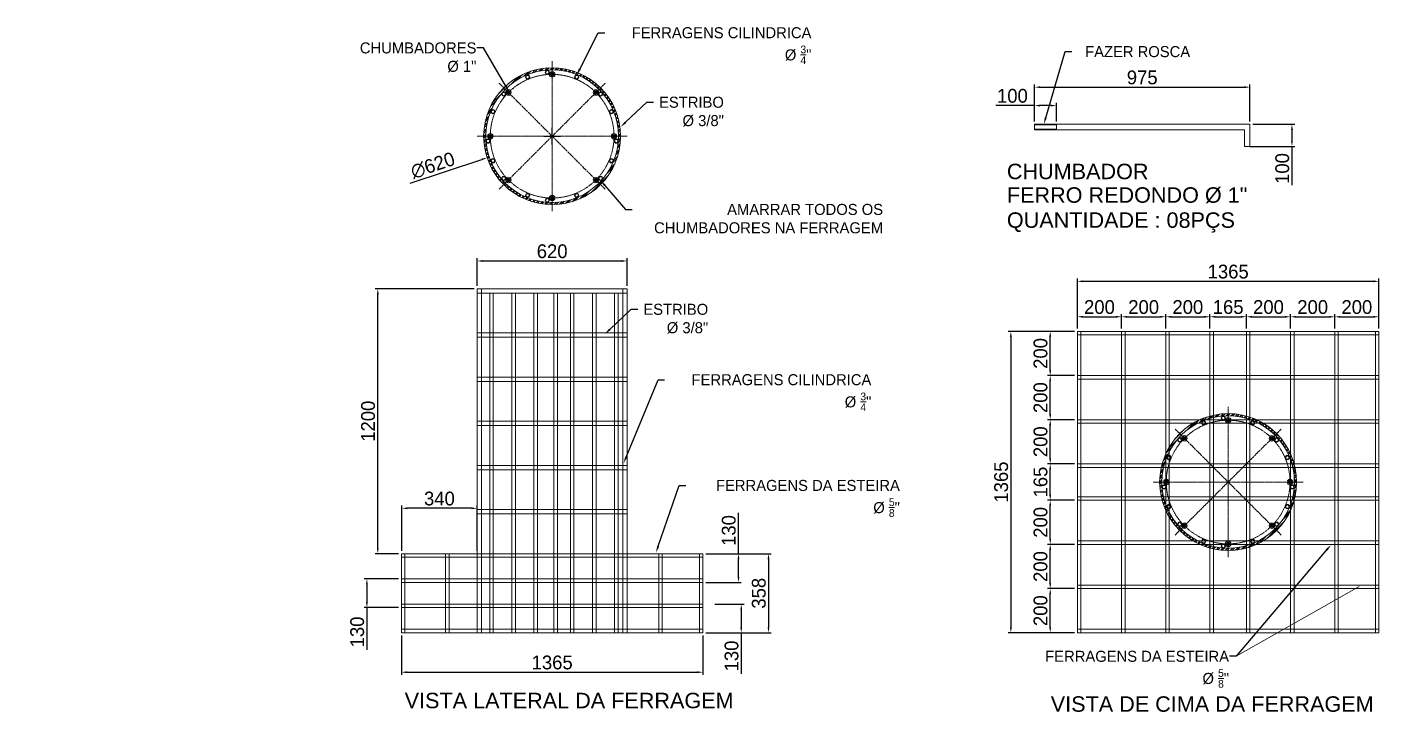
# Model space of a CAD drawing. Header units: millimetres. Extents: x 259906 to 295831, y -52980 to -28535.
# Drawn here: x 259906 to 266025, y -31637 to -28535 of the extents above; entities that cross this region are included whole.
import ezdxf
from ezdxf import colors
from ezdxf.entities.mleader import LeaderData, LeaderLine
from ezdxf.math import Vec2, Vec3

# ---------------------------------------------------------------- set-up
doc = ezdxf.new("R2010")
doc.units = ezdxf.units.MM
doc.header["$LTSCALE"] = 0.2
doc.linetypes.add('CENTER', pattern=[50.8, 31.75, -6.35, 6.35, -6.35])
for name, color, linetype, lineweight in [('03', 3, 'Continuous', 13), ('CENT 1', 1, 'CENTER', 9), ('CONT 1', 1, 'Continuous', 9), ('CONT4', 4, 'Continuous', 5), ('COTA', 1, 'Continuous', 9)]:
    doc.layers.add(name, color=color, linetype=linetype, lineweight=lineweight)
doc.styles.add('1-500', font='arial.ttf', dxfattribs={"height": 100})
doc.dimstyles.new('ESC25', dxfattribs={"dimscale": 25, "dimtxt": 2.5, "dimasz": 1, "dimexe": 0.5, "dimexo": 0.5, "dimgap": 0.5, "dimtad": 1, "dimdec": 0, "dimzin": 0, "dimdsep": 46, "dimtxsty": 'Standard', "dimcen": 1.5, "dimclrd": 1, "dimclre": 1, "dimclrt": 2, "dimadec": 0, "dimazin": 0, "dimtfac": 1, "dimtdec": 0, "dimtofl": 0, "dimtmove": 0, "dimatfit": 3, "dimfxl": 1, "dimtolj": 1, "dimtzin": 0, "dimarcsym": 0})

# ---------------------------------------------------------------- blocks, each defined once
blk = doc.blocks.new('*D96')
at = {"layer": 'COTA', "color": 1, "lineweight": -2, "transparency": 16777216}
for p, q in [((264660.1, -29901.2), (264660.1, -29674.7)), ((266025.1, -29901.2), (266025.1, -29674.7)), ((266000.1, -29687.2), (264685.1, -29687.2))]:
    blk.add_line(p, q, dxfattribs=at)
at = {"layer": 'COTA', "color": 1, "transparency": 16777216}
for points in [[(264685.1, -29683), (264685.1, -29691.3), (264660.1, -29687.2)], [(266000.1, -29683), (266000.1, -29691.3), (266025.1, -29687.2)]]:
    blk.add_solid(points, dxfattribs=at)
at = {"layer": 'COTA', "color": 2, "transparency": 16777216, "insert": (265342.6, -29643.4), "char_height": 62.5, "attachment_point": 5}
blk.add_mtext('\\A1;1365', dxfattribs=at)
blk = doc.blocks.new('*D97')
at = {"layer": 'COTA', "color": 1, "lineweight": -2, "transparency": 16777216}
for p, q in [((264660.1, -29901.2), (264660.1, -29835.2)), ((264685.1, -29847.7), (264835.1, -29847.7)), ((264860.1, -29901.2), (264860.1, -29835.2))]:
    blk.add_line(p, q, dxfattribs=at)
at = {"layer": 'COTA', "color": 1, "transparency": 16777216}
for points in [[(264685.1, -29843.6), (264685.1, -29851.9), (264660.1, -29847.7)], [(264835.1, -29843.6), (264835.1, -29851.9), (264860.1, -29847.7)]]:
    blk.add_solid(points, dxfattribs=at)
at = {"layer": 'COTA', "color": 2, "transparency": 16777216, "insert": (264760.1, -29804), "char_height": 62.5, "attachment_point": 5}
blk.add_mtext('\\A1;200', dxfattribs=at)
blk = doc.blocks.new('*D98')
at = {"layer": 'COTA', "color": 1, "lineweight": -2, "transparency": 16777216}
for p, q in [((264860.1, -29901.2), (264860.1, -29835.2)), ((264885.1, -29847.7), (265035.1, -29847.7)), ((265060.1, -29901.2), (265060.1, -29835.2))]:
    blk.add_line(p, q, dxfattribs=at)
at = {"layer": 'COTA', "color": 1, "transparency": 16777216}
for points in [[(264885.1, -29843.6), (264885.1, -29851.9), (264860.1, -29847.7)], [(265035.1, -29843.6), (265035.1, -29851.9), (265060.1, -29847.7)]]:
    blk.add_solid(points, dxfattribs=at)
at = {"layer": 'COTA', "color": 2, "transparency": 16777216, "insert": (264960.1, -29804), "char_height": 62.5, "attachment_point": 5}
blk.add_mtext('\\A1;200', dxfattribs=at)
blk = doc.blocks.new('*D99')
at = {"layer": 'COTA', "color": 1, "lineweight": -2, "transparency": 16777216}
for p, q in [((265060.1, -29901.2), (265060.1, -29835.2)), ((265085.1, -29847.7), (265235.1, -29847.7)), ((265260.1, -29901.2), (265260.1, -29835.2))]:
    blk.add_line(p, q, dxfattribs=at)
at = {"layer": 'COTA', "color": 1, "transparency": 16777216}
for points in [[(265085.1, -29843.6), (265085.1, -29851.9), (265060.1, -29847.7)], [(265235.1, -29843.6), (265235.1, -29851.9), (265260.1, -29847.7)]]:
    blk.add_solid(points, dxfattribs=at)
at = {"layer": 'COTA', "color": 2, "transparency": 16777216, "insert": (265160.1, -29804), "char_height": 62.5, "attachment_point": 5}
blk.add_mtext('\\A1;200', dxfattribs=at)
blk = doc.blocks.new('*D100')
at = {"layer": 'COTA', "color": 1, "lineweight": -2, "transparency": 16777216}
for p, q in [((265260.1, -29901.2), (265260.1, -29835.2)), ((265285.1, -29847.7), (265400.1, -29847.7)), ((265425.1, -29901.2), (265425.1, -29835.2))]:
    blk.add_line(p, q, dxfattribs=at)
at = {"layer": 'COTA', "color": 1, "transparency": 16777216}
for points in [[(265285.1, -29843.6), (265285.1, -29851.9), (265260.1, -29847.7)], [(265400.1, -29843.6), (265400.1, -29851.9), (265425.1, -29847.7)]]:
    blk.add_solid(points, dxfattribs=at)
at = {"layer": 'COTA', "color": 2, "transparency": 16777216, "insert": (265342.6, -29804), "char_height": 62.5, "attachment_point": 5}
blk.add_mtext('\\A1;165', dxfattribs=at)
blk = doc.blocks.new('*D101')
at = {"layer": 'COTA', "color": 1, "lineweight": -2, "transparency": 16777216}
for p, q in [((265425.1, -29901.2), (265425.1, -29835.2)), ((265450.1, -29847.7), (265600.1, -29847.7)), ((265625.1, -29901.2), (265625.1, -29835.2))]:
    blk.add_line(p, q, dxfattribs=at)
at = {"layer": 'COTA', "color": 1, "transparency": 16777216}
for points in [[(265450.1, -29843.6), (265450.1, -29851.9), (265425.1, -29847.7)], [(265600.1, -29843.6), (265600.1, -29851.9), (265625.1, -29847.7)]]:
    blk.add_solid(points, dxfattribs=at)
at = {"layer": 'COTA', "color": 2, "transparency": 16777216, "insert": (265525.1, -29804), "char_height": 62.5, "attachment_point": 5}
blk.add_mtext('\\A1;200', dxfattribs=at)
blk = doc.blocks.new('*D102')
at = {"layer": 'COTA', "color": 1, "lineweight": -2, "transparency": 16777216}
for p, q in [((265625.1, -29901.2), (265625.1, -29835.2)), ((265650.1, -29847.7), (265800.1, -29847.7)), ((265825.1, -29901.2), (265825.1, -29835.2))]:
    blk.add_line(p, q, dxfattribs=at)
at = {"layer": 'COTA', "color": 1, "transparency": 16777216}
for points in [[(265650.1, -29843.6), (265650.1, -29851.9), (265625.1, -29847.7)], [(265800.1, -29843.6), (265800.1, -29851.9), (265825.1, -29847.7)]]:
    blk.add_solid(points, dxfattribs=at)
at = {"layer": 'COTA', "color": 2, "transparency": 16777216, "insert": (265725.1, -29804), "char_height": 62.5, "attachment_point": 5}
blk.add_mtext('\\A1;200', dxfattribs=at)
blk = doc.blocks.new('*D103')
at = {"layer": 'COTA', "color": 1, "lineweight": -2, "transparency": 16777216}
for p, q in [((265825.1, -29901.2), (265825.1, -29835.2)), ((265850.1, -29847.7), (266000.1, -29847.7)), ((266025.1, -29901.2), (266025.1, -29835.2))]:
    blk.add_line(p, q, dxfattribs=at)
at = {"layer": 'COTA', "color": 1, "transparency": 16777216}
for points in [[(265850.1, -29843.6), (265850.1, -29851.9), (265825.1, -29847.7)], [(266000.1, -29843.6), (266000.1, -29851.9), (266025.1, -29847.7)]]:
    blk.add_solid(points, dxfattribs=at)
at = {"layer": 'COTA', "color": 2, "transparency": 16777216, "insert": (265925.1, -29804), "char_height": 62.5, "attachment_point": 5}
blk.add_mtext('\\A1;200', dxfattribs=at)
blk = doc.blocks.new('*D104')
at = {"layer": 'COTA', "color": 1, "lineweight": -2, "transparency": 16777216}
for p, q in [((264647.6, -29913.7), (264346.6, -29913.7)), ((264359.1, -29938.7), (264359.1, -31253.7)), ((264647.6, -31278.7), (264346.6, -31278.7))]:
    blk.add_line(p, q, dxfattribs=at)
at = {"layer": 'COTA', "color": 1, "transparency": 16777216}
for points in [[(264355, -29938.7), (264363.3, -29938.7), (264359.1, -29913.7)], [(264355, -31253.7), (264363.3, -31253.7), (264359.1, -31278.7)]]:
    blk.add_solid(points, dxfattribs=at)
at = {"layer": 'COTA', "color": 2, "transparency": 16777216, "insert": (264315.4, -30596.2), "char_height": 62.5, "attachment_point": 5, "rotation": 90}
blk.add_mtext('\\A1;1365', dxfattribs=at)
blk = doc.blocks.new('*D105')
at = {"layer": 'COTA', "color": 1, "lineweight": -2, "transparency": 16777216}
for p, q in [((264647.6, -31078.7), (264524.8, -31078.7)), ((264537.3, -31253.7), (264537.3, -31103.7)), ((264647.6, -31278.7), (264524.8, -31278.7))]:
    blk.add_line(p, q, dxfattribs=at)
at = {"layer": 'COTA', "color": 1, "transparency": 16777216}
for points in [[(264533.1, -31103.7), (264541.4, -31103.7), (264537.3, -31078.7)], [(264533.1, -31253.7), (264541.4, -31253.7), (264537.3, -31278.7)]]:
    blk.add_solid(points, dxfattribs=at)
at = {"layer": 'COTA', "color": 2, "transparency": 16777216, "insert": (264493.5, -31178.7), "char_height": 62.5, "attachment_point": 5, "rotation": 90}
blk.add_mtext('\\A1;200', dxfattribs=at)
blk = doc.blocks.new('*D106')
at = {"layer": 'COTA', "color": 1, "lineweight": -2, "transparency": 16777216}
for p, q in [((264647.6, -30878.7), (264524.8, -30878.7)), ((264537.3, -31053.7), (264537.3, -30903.7)), ((264647.6, -31078.7), (264524.8, -31078.7))]:
    blk.add_line(p, q, dxfattribs=at)
at = {"layer": 'COTA', "color": 1, "transparency": 16777216}
for points in [[(264533.1, -30903.7), (264541.4, -30903.7), (264537.3, -30878.7)], [(264533.1, -31053.7), (264541.4, -31053.7), (264537.3, -31078.7)]]:
    blk.add_solid(points, dxfattribs=at)
at = {"layer": 'COTA', "color": 2, "transparency": 16777216, "insert": (264493.5, -30978.7), "char_height": 62.5, "attachment_point": 5, "rotation": 90}
blk.add_mtext('\\A1;200', dxfattribs=at)
blk = doc.blocks.new('*D107')
at = {"layer": 'COTA', "color": 1, "lineweight": -2, "transparency": 16777216}
for p, q in [((264647.6, -30678.7), (264524.8, -30678.7)), ((264537.3, -30853.7), (264537.3, -30703.7)), ((264647.6, -30878.7), (264524.8, -30878.7))]:
    blk.add_line(p, q, dxfattribs=at)
at = {"layer": 'COTA', "color": 1, "transparency": 16777216}
for points in [[(264533.1, -30703.7), (264541.4, -30703.7), (264537.3, -30678.7)], [(264533.1, -30853.7), (264541.4, -30853.7), (264537.3, -30878.7)]]:
    blk.add_solid(points, dxfattribs=at)
at = {"layer": 'COTA', "color": 2, "transparency": 16777216, "insert": (264493.5, -30778.7), "char_height": 62.5, "attachment_point": 5, "rotation": 90}
blk.add_mtext('\\A1;200', dxfattribs=at)
blk = doc.blocks.new('*D108')
at = {"layer": 'COTA', "color": 1, "lineweight": -2, "transparency": 16777216}
for p, q in [((264647.6, -30513.7), (264524.8, -30513.7)), ((264537.3, -30653.7), (264537.3, -30538.7)), ((264647.6, -30678.7), (264524.8, -30678.7))]:
    blk.add_line(p, q, dxfattribs=at)
at = {"layer": 'COTA', "color": 1, "transparency": 16777216}
for points in [[(264533.1, -30538.7), (264541.4, -30538.7), (264537.3, -30513.7)], [(264533.1, -30653.7), (264541.4, -30653.7), (264537.3, -30678.7)]]:
    blk.add_solid(points, dxfattribs=at)
at = {"layer": 'COTA', "color": 2, "transparency": 16777216, "insert": (264493.5, -30596.2), "char_height": 62.5, "attachment_point": 5, "rotation": 90}
blk.add_mtext('\\A1;165', dxfattribs=at)
blk = doc.blocks.new('*D109')
at = {"layer": 'COTA', "color": 1, "lineweight": -2, "transparency": 16777216}
for p, q in [((264647.6, -30313.7), (264524.8, -30313.7)), ((264537.3, -30488.7), (264537.3, -30338.7)), ((264647.6, -30513.7), (264524.8, -30513.7))]:
    blk.add_line(p, q, dxfattribs=at)
at = {"layer": 'COTA', "color": 1, "transparency": 16777216}
for points in [[(264533.1, -30338.7), (264541.4, -30338.7), (264537.3, -30313.7)], [(264533.1, -30488.7), (264541.4, -30488.7), (264537.3, -30513.7)]]:
    blk.add_solid(points, dxfattribs=at)
at = {"layer": 'COTA', "color": 2, "transparency": 16777216, "insert": (264493.5, -30413.7), "char_height": 62.5, "attachment_point": 5, "rotation": 90}
blk.add_mtext('\\A1;200', dxfattribs=at)
blk = doc.blocks.new('*D110')
at = {"layer": 'COTA', "color": 1, "lineweight": -2, "transparency": 16777216}
for p, q in [((264647.6, -30113.7), (264524.8, -30113.7)), ((264537.3, -30288.7), (264537.3, -30138.7)), ((264647.6, -30313.7), (264524.8, -30313.7))]:
    blk.add_line(p, q, dxfattribs=at)
at = {"layer": 'COTA', "color": 1, "transparency": 16777216}
for points in [[(264533.1, -30138.7), (264541.4, -30138.7), (264537.3, -30113.7)], [(264533.1, -30288.7), (264541.4, -30288.7), (264537.3, -30313.7)]]:
    blk.add_solid(points, dxfattribs=at)
at = {"layer": 'COTA', "color": 2, "transparency": 16777216, "insert": (264493.5, -30213.7), "char_height": 62.5, "attachment_point": 5, "rotation": 90}
blk.add_mtext('\\A1;200', dxfattribs=at)
blk = doc.blocks.new('*D111')
at = {"layer": 'COTA', "color": 1, "lineweight": -2, "transparency": 16777216}
for p, q in [((264647.6, -29913.7), (264524.8, -29913.7)), ((264537.3, -30088.7), (264537.3, -29938.7)), ((264647.6, -30113.7), (264524.8, -30113.7))]:
    blk.add_line(p, q, dxfattribs=at)
at = {"layer": 'COTA', "color": 1, "transparency": 16777216}
for points in [[(264533.1, -29938.7), (264541.4, -29938.7), (264537.3, -29913.7)], [(264533.1, -30088.7), (264541.4, -30088.7), (264537.3, -30113.7)]]:
    blk.add_solid(points, dxfattribs=at)
at = {"layer": 'COTA', "color": 2, "transparency": 16777216, "insert": (264493.5, -30013.7), "char_height": 62.5, "attachment_point": 5, "rotation": 90}
blk.add_mtext('\\A1;200', dxfattribs=at)
blk = doc.blocks.new('*D112')
at = {"layer": 'COTA', "color": 1, "lineweight": -2, "transparency": 16777216}
for p, q in [((262978, -30920.7), (263274.7, -30920.7)), ((263262.2, -30945.7), (263262.2, -31253.7)), ((262978, -31278.7), (263274.7, -31278.7))]:
    blk.add_line(p, q, dxfattribs=at)
at = {"layer": 'COTA', "color": 1, "transparency": 16777216}
for points in [[(263258.1, -30945.7), (263266.4, -30945.7), (263262.2, -30920.7)], [(263258.1, -31253.7), (263266.4, -31253.7), (263262.2, -31278.7)]]:
    blk.add_solid(points, dxfattribs=at)
at = {"layer": 'COTA', "color": 2, "transparency": 16777216, "insert": (263218.5, -31099.7), "char_height": 62.5, "attachment_point": 5, "rotation": 90}
blk.add_mtext('\\A1;358', dxfattribs=at)
blk = doc.blocks.new('*D113')
at = {"layer": 'COTA', "color": 1, "lineweight": -2, "transparency": 16777216}
for p, q in [((263126.4, -30920.7), (263126.4, -30735.2)), ((262978, -30920.7), (263138.9, -30920.7)), ((263126.4, -31025.7), (263126.4, -30945.7)), ((262978, -31050.7), (263138.9, -31050.7))]:
    blk.add_line(p, q, dxfattribs=at)
at = {"layer": 'COTA', "color": 1, "transparency": 16777216}
for points in [[(263122.2, -30945.7), (263130.5, -30945.7), (263126.4, -30920.7)], [(263122.2, -31025.7), (263130.5, -31025.7), (263126.4, -31050.7)]]:
    blk.add_solid(points, dxfattribs=at)
at = {"layer": 'COTA', "color": 2, "transparency": 16777216, "insert": (263082.6, -30815.5), "char_height": 62.5, "attachment_point": 5, "rotation": 90}
blk.add_mtext('\\A1;130', dxfattribs=at)
blk = doc.blocks.new('*D114')
at = {"layer": 'COTA', "color": 1, "lineweight": -2, "transparency": 16777216}
for p, q in [((263019, -31148.7), (263151.4, -31148.7)), ((263138.9, -31173.7), (263138.9, -31253.7)), ((262978, -31278.7), (263151.4, -31278.7)), ((263138.9, -31278.7), (263138.9, -31464.1))]:
    blk.add_line(p, q, dxfattribs=at)
at = {"layer": 'COTA', "color": 1, "transparency": 16777216}
for points in [[(263134.7, -31173.7), (263143, -31173.7), (263138.9, -31148.7)], [(263134.7, -31253.7), (263143, -31253.7), (263138.9, -31278.7)]]:
    blk.add_solid(points, dxfattribs=at)
at = {"layer": 'COTA', "color": 2, "transparency": 16777216, "insert": (263095.1, -31383.9), "char_height": 62.5, "attachment_point": 5, "rotation": 90}
blk.add_mtext('\\A1;130', dxfattribs=at)
blk = doc.blocks.new('*D115')
at = {"layer": 'COTA', "color": 1, "lineweight": -2, "transparency": 16777216}
for p, q in [((261588, -31034.7), (261432, -31034.7)), ((261444.5, -31059.7), (261444.5, -31139.7)), ((261588, -31164.7), (261432, -31164.7)), ((261444.5, -31164.7), (261444.5, -31355.3))]:
    blk.add_line(p, q, dxfattribs=at)
at = {"layer": 'COTA', "color": 1, "transparency": 16777216}
for points in [[(261440.4, -31059.7), (261448.7, -31059.7), (261444.5, -31034.7)], [(261440.4, -31139.7), (261448.7, -31139.7), (261444.5, -31164.7)]]:
    blk.add_solid(points, dxfattribs=at)
at = {"layer": 'COTA', "color": 2, "transparency": 16777216, "insert": (261400.8, -31275.1), "char_height": 62.5, "attachment_point": 5, "rotation": 90}
blk.add_mtext('\\A1;130', dxfattribs=at)
blk = doc.blocks.new('*D116')
at = {"layer": 'COTA', "color": 1, "lineweight": -2, "transparency": 16777216}
for p, q in [((261930.5, -29720.7), (261481.3, -29720.7)), ((261493.8, -30895.7), (261493.8, -29745.7)), ((261588, -30920.7), (261481.3, -30920.7))]:
    blk.add_line(p, q, dxfattribs=at)
at = {"layer": 'COTA', "color": 1, "transparency": 16777216}
for points in [[(261489.7, -29745.7), (261498, -29745.7), (261493.8, -29720.7)], [(261489.7, -30895.7), (261498, -30895.7), (261493.8, -30920.7)]]:
    blk.add_solid(points, dxfattribs=at)
at = {"layer": 'COTA', "color": 2, "transparency": 16777216, "insert": (261450.1, -30320.7), "char_height": 62.5, "attachment_point": 5, "rotation": 90}
blk.add_mtext('\\A1;1200', dxfattribs=at)
blk = doc.blocks.new('*D117')
at = {"layer": 'COTA', "color": 1, "lineweight": -2, "transparency": 16777216}
for p, q in [((261600.5, -31291.2), (261600.5, -31469.9)), ((262965.5, -31291.2), (262965.5, -31469.9)), ((261625.5, -31457.4), (262940.5, -31457.4))]:
    blk.add_line(p, q, dxfattribs=at)
at = {"layer": 'COTA', "color": 1, "transparency": 16777216}
for points in [[(261625.5, -31453.2), (261625.5, -31461.6), (261600.5, -31457.4)], [(262940.5, -31453.2), (262940.5, -31461.6), (262965.5, -31457.4)]]:
    blk.add_solid(points, dxfattribs=at)
at = {"layer": 'COTA', "color": 2, "transparency": 16777216, "insert": (262283, -31413.6), "char_height": 62.5, "attachment_point": 5}
blk.add_mtext('\\A1;1365', dxfattribs=at)
blk = doc.blocks.new('*D118')
at = {"layer": 'COTA', "color": 1, "lineweight": -2, "transparency": 16777216}
for p, q in [((261602.6, -30908.2), (261602.6, -30702.6)), ((261918, -30715.1), (261627.6, -30715.1)), ((261943, -30908.2), (261943, -30702.6))]:
    blk.add_line(p, q, dxfattribs=at)
at = {"layer": 'COTA', "color": 1, "transparency": 16777216}
for points in [[(261627.6, -30710.9), (261627.6, -30719.2), (261602.6, -30715.1)], [(261918, -30710.9), (261918, -30719.2), (261943, -30715.1)]]:
    blk.add_solid(points, dxfattribs=at)
at = {"layer": 'COTA', "color": 2, "transparency": 16777216, "insert": (261772.8, -30671.3), "char_height": 62.5, "attachment_point": 5}
blk.add_mtext('\\A1;340', dxfattribs=at)
blk = doc.blocks.new('*D119')
at = {"layer": 'COTA', "color": 1, "lineweight": -2, "transparency": 16777216}
for p, q in [((261943, -29708.2), (261943, -29582.4)), ((261968, -29594.9), (262598, -29594.9)), ((262623, -29708.2), (262623, -29582.4))]:
    blk.add_line(p, q, dxfattribs=at)
at = {"layer": 'COTA', "color": 1, "transparency": 16777216}
for points in [[(261968, -29590.8), (261968, -29599.1), (261943, -29594.9)], [(262598, -29590.8), (262598, -29599.1), (262623, -29594.9)]]:
    blk.add_solid(points, dxfattribs=at)
at = {"layer": 'COTA', "color": 2, "transparency": 16777216, "insert": (262283, -29551.2), "char_height": 62.5, "attachment_point": 5}
blk.add_mtext('\\A1;620', dxfattribs=at)
blk = doc.blocks.new('*D120')
at = {"layer": 'COTA', "color": 1, "lineweight": -2, "transparency": 16777216}
for p, q in [((262283, -29067.4), (262283, -28992.4)), ((262245.5, -29029.9), (262320.5, -29029.9)), ((261640.7, -29242.1), (261964.9, -29135))]:
    blk.add_line(p, q, dxfattribs=at)
at = {"layer": 'COTA', "color": 1, "transparency": 16777216}
blk.add_solid([(261963.6, -29131), (261966.3, -29138.9), (261988.7, -29127.1)], dxfattribs=at)
at = {"layer": 'COTA', "color": 2, "transparency": 16777216, "insert": (261742.7, -29162.3), "char_height": 62.5, "attachment_point": 5, "rotation": 18.27783}
blk.add_mtext('\\A1;∅620', dxfattribs=at)
blk = doc.blocks.new('*D122')
at = {"layer": 'COTA', "color": 1, "lineweight": -2, "transparency": 16777216}
for p, q in [((264466.2, -28963.6), (264466.2, -28795.3)), ((264491.2, -28807.8), (265416.2, -28807.8)), ((265441.2, -28963.6), (265441.2, -28795.3))]:
    blk.add_line(p, q, dxfattribs=at)
at = {"layer": 'COTA', "color": 1, "transparency": 16777216}
for points in [[(264491.2, -28803.6), (264491.2, -28811.9), (264466.2, -28807.8)], [(265416.2, -28803.6), (265416.2, -28811.9), (265441.2, -28807.8)]]:
    blk.add_solid(points, dxfattribs=at)
at = {"layer": 'COTA', "color": 2, "transparency": 16777216, "insert": (264953.7, -28764), "char_height": 62.5, "attachment_point": 5}
blk.add_mtext('\\A1;975', dxfattribs=at)
blk = doc.blocks.new('*D123')
at = {"layer": 'COTA', "color": 1, "lineweight": -2, "transparency": 16777216}
for p, q in [((264466.2, -28963.6), (264466.2, -28878.7)), ((264566.2, -28963.6), (264566.2, -28878.7)), ((264466.2, -28891.2), (264291.2, -28891.2)), ((264541.2, -28891.2), (264491.2, -28891.2))]:
    blk.add_line(p, q, dxfattribs=at)
at = {"layer": 'COTA', "color": 1, "transparency": 16777216}
for points in [[(264491.2, -28887), (264491.2, -28895.4), (264466.2, -28891.2)], [(264541.2, -28887), (264541.2, -28895.4), (264566.2, -28891.2)]]:
    blk.add_solid(points, dxfattribs=at)
at = {"layer": 'COTA', "color": 2, "transparency": 16777216, "insert": (264366.2, -28847.4), "char_height": 62.5, "attachment_point": 5}
blk.add_mtext('\\A1;100', dxfattribs=at)
blk = doc.blocks.new('*D124')
at = {"layer": 'COTA', "color": 1, "lineweight": -2, "transparency": 16777216}
for p, q in [((265453.7, -28976.1), (265643.8, -28976.1)), ((265631.3, -29001.1), (265631.3, -29051.1)), ((265441.2, -29076.1), (265643.8, -29076.1)), ((265631.3, -29076.1), (265631.3, -29251.1))]:
    blk.add_line(p, q, dxfattribs=at)
at = {"layer": 'COTA', "color": 1, "transparency": 16777216}
for points in [[(265627.2, -29001.1), (265635.5, -29001.1), (265631.3, -28976.1)], [(265627.2, -29051.1), (265635.5, -29051.1), (265631.3, -29076.1)]]:
    blk.add_solid(points, dxfattribs=at)
at = {"layer": 'COTA', "color": 2, "transparency": 16777216, "insert": (265587.6, -29176.1), "char_height": 62.5, "attachment_point": 5, "rotation": 90}
blk.add_mtext('\\A1;100', dxfattribs=at)

msp = doc.modelspace()

# ---------------------------------------------------------------- hatches: boundary and pattern name
at = {"layer": 'CONT 1'}
h = msp.add_hatch(dxfattribs=at)
h.set_pattern_fill('STEEL', color=256, scale=5)
h.set_pattern_definition([(45, (-8953.782, 199.774), (-11.22532015, 11.22532015), []), (45, (-8953.782, 207.712), (-11.22532015, 11.22532015), [])])
h.paths.add_polyline_path([(261984.1, -29055.1, -0.073984), (261983.7, -29052.3, -0.035232), (261983.8, -29051, -0.017605), (261983, -29029.9), (261973, -29029.9, 0.198912), (262063.8, -29249.1), (262070.9, -29242, -0.016887), (262057.1, -29227.2, -0.015658), (262056.7, -29226.8, -0.159266)])
h.paths.add_polyline_path([(262070.9, -28817.8), (262063.8, -28810.7, 0.198912), (261973, -29029.9), (261983, -29029.9, -0.198912)])
h.paths.add_polyline_path([(262259.6, -28730.8, -0.037917), (262261, -28730.7, -0.018352), (262283, -28729.9), (262283, -28719.9, 0.198912), (262063.8, -28810.7), (262070.9, -28817.8, -0.178666)])
h.paths.add_polyline_path([(262283, -28719.9), (262283, -28729.9, -0.198912), (262495.2, -28817.8), (262502.2, -28810.7, 0.198912)])
h.paths.add_polyline_path([(262502.2, -28810.7), (262495.2, -28817.8, -0.016887), (262509, -28832.6, -0.015658), (262509.4, -28833, -0.180904), (262583, -29029.9), (262593, -29029.9, 0.198912)])
h.paths.add_polyline_path([(262593, -29029.9), (262583, -29029.9, -0.017605), (262582.3, -29051, -0.035232), (262582.4, -29052.3, -0.073984), (262582, -29055.1, -0.159266), (262509.4, -29226.8, -0.015658), (262509, -29227.2, -0.016887), (262495.2, -29242), (262502.2, -29249.1, 0.198912)])
h.paths.add_polyline_path([(262502.2, -29249.1), (262495.2, -29242, -0.198912), (262283, -29329.9), (262283, -29339.9, 0.198912)])
h.paths.add_polyline_path([(262070.9, -29242), (262063.8, -29249.1, 0.198912), (262283, -29339.9), (262283, -29329.9, -0.018352), (262261, -29329.1, -0.037917), (262259.6, -29329, -0.178666)])
h = msp.add_hatch(dxfattribs=at)
h.set_pattern_fill('STEEL', color=256, scale=5)
h.set_pattern_definition([(45, (-5894.178, -1366.486), (-11.22532015, 11.22532015), []), (45, (-5894.178, -1358.548), (-11.22532015, 11.22532015), [])])
h.paths.add_polyline_path([(265043.7, -30621.4, -0.073984), (265043.3, -30618.6, -0.035232), (265043.4, -30617.3, -0.017605), (265042.6, -30596.2), (265032.6, -30596.2, 0.198912), (265123.4, -30815.4), (265130.5, -30808.3, -0.016887), (265116.7, -30793.5, -0.015658), (265116.3, -30793, -0.159266)])
h.paths.add_polyline_path([(265130.5, -30384), (265123.4, -30377, 0.198912), (265032.6, -30596.2), (265042.6, -30596.2, -0.198912)])
h.paths.add_polyline_path([(265319.2, -30297.1, -0.037917), (265320.6, -30297, -0.018352), (265342.6, -30296.2), (265342.6, -30286.2, 0.198912), (265123.4, -30377), (265130.5, -30384, -0.178666)])
h.paths.add_polyline_path([(265342.6, -30286.2), (265342.6, -30296.2, -0.198912), (265554.8, -30384), (265561.9, -30377, 0.198912)])
h.paths.add_polyline_path([(265561.9, -30377), (265554.8, -30384, -0.016887), (265568.6, -30398.8, -0.015658), (265569, -30399.3, -0.180904), (265642.6, -30596.2), (265652.6, -30596.2, 0.198912)])
h.paths.add_polyline_path([(265652.6, -30596.2), (265642.6, -30596.2, -0.017605), (265641.9, -30617.3, -0.035232), (265642, -30618.6, -0.073984), (265641.6, -30621.4, -0.159266), (265569, -30793, -0.015658), (265568.6, -30793.5, -0.016887), (265554.8, -30808.3), (265561.9, -30815.4, 0.198912)])
h.paths.add_polyline_path([(265561.9, -30815.4), (265554.8, -30808.3, -0.198912), (265342.6, -30896.2), (265342.6, -30906.2, 0.198912)])
h.paths.add_polyline_path([(265130.5, -30808.3), (265123.4, -30815.4, 0.198912), (265342.6, -30906.2), (265342.6, -30896.2, -0.018352), (265320.6, -30895.4, -0.037917), (265319.2, -30895.2, -0.178666)])

# ---------------------------------------------------------------- linework, layer by layer
at = {"layer": '03'}
for p, q in [((264466.2, -28976.1), (265441.2, -28976.1)), ((264466.2, -29001.1), (264466.2, -28976.1)), ((264466.2, -28979.1), (264566.2, -28979.1)), ((264566.2, -28998.1), (264466.2, -28998.1)), ((265416.2, -29001.1), (264466.2, -29001.1)), ((264566.2, -29001.1), (264566.2, -28976.1)), ((265416.2, -29076.1), (265416.2, -29001.1)), ((265441.2, -28976.1), (265441.2, -29076.1)), ((265441.2, -29076.1), (265416.2, -29076.1)), ((261943, -31278.7), (261943, -29720.7)), ((262623, -29720.7), (261943, -29720.7)), ((261963, -31278.7), (261963, -29720.7)), ((262603, -31278.7), (262603, -29720.7)), ((262623, -31278.7), (262623, -29720.7)), ((262623, -29740.7), (261943, -29740.7)), ((262000.5, -29740.7), (262000.5, -31278.7)), ((262016.5, -29740.7), (262016.5, -31278.7)), ((262100.5, -29740.7), (262100.5, -31278.7)), ((262116.5, -29740.7), (262116.5, -31278.7)), ((262200.5, -29740.7), (262200.5, -31278.7)), ((262216.5, -29740.7), (262216.5, -31278.7)), ((262290.5, -29740.7), (262290.5, -31278.7)), ((262306.5, -29740.7), (262306.5, -31278.7)), ((262365.5, -29740.7), (262365.5, -31278.7)), ((262381.5, -29740.7), (262381.5, -31278.7)), ((262465.5, -29740.7), (262465.5, -31278.7)), ((262481.5, -29740.7), (262481.5, -31278.7)), ((262565.5, -29740.7), (262565.5, -31278.7)), ((262581.5, -29740.7), (262581.5, -31278.7)), ((262623, -29920.7), (261943, -29920.7)), ((266025.1, -29913.7), (264660.1, -29913.7)), ((264660.1, -29913.7), (264660.1, -31278.7)), ((264676.1, -29913.7), (264676.1, -31278.7)), ((264860.1, -29913.7), (264860.1, -31278.7)), ((264876.1, -29913.7), (264876.1, -31278.7)), ((265060.1, -29913.7), (265060.1, -31278.7)), ((265076.1, -29913.7), (265076.1, -31278.7)), ((265260.1, -29913.7), (265260.1, -31278.7)), ((265276.1, -29913.7), (265276.1, -31278.7)), ((265425.1, -29913.7), (265425.1, -31278.7)), ((265441.1, -29913.7), (265441.1, -31278.7)), ((265625.1, -29913.7), (265625.1, -31278.7)), ((265641.1, -29913.7), (265641.1, -31278.7)), ((265825.1, -29913.7), (265825.1, -31278.7)), ((265841.1, -29913.7), (265841.1, -31278.7)), ((266009.1, -31278.7), (266009.1, -29913.7)), ((266025.1, -31278.7), (266025.1, -29913.7)), ((262623, -29940.7), (261943, -29940.7)), ((266025.1, -29929.7), (264660.1, -29929.7)), ((262623, -30120.7), (261943, -30120.7)), ((262623, -30140.7), (261943, -30140.7)), ((266025.1, -30113.7), (264660.1, -30113.7)), ((266025.1, -30129.7), (264660.1, -30129.7)), ((262623, -30320.7), (261943, -30320.7)), ((262623, -30340.7), (261943, -30340.7)), ((266025.1, -30313.7), (264660.1, -30313.7)), ((266025.1, -30329.7), (264660.1, -30329.7)), ((262623, -30520.7), (261943, -30520.7)), ((266025.1, -30513.7), (264660.1, -30513.7)), ((266025.1, -30529.7), (264660.1, -30529.7)), ((262623, -30540.7), (261943, -30540.7)), ((266025.1, -30662.7), (264660.1, -30662.7)), ((266025.1, -30678.7), (264660.1, -30678.7)), ((262623, -30720.7), (261943, -30720.7)), ((262623, -30740.7), (261943, -30740.7)), ((266025.1, -30862.7), (264660.1, -30862.7)), ((266025.1, -30878.7), (264660.1, -30878.7)), ((262965.5, -30920.7), (261600.5, -30920.7)), ((261600.5, -30920.7), (261600.5, -31278.7)), ((262965.5, -30936.7), (261600.5, -30936.7)), ((261616.5, -30920.7), (261616.5, -31278.7)), ((261800.5, -30920.7), (261800.5, -31278.7)), ((261816.5, -30920.7), (261816.5, -31278.7)), ((262765.5, -30920.7), (262765.5, -31278.7)), ((262781.5, -30920.7), (262781.5, -31278.7)), ((262949.5, -31278.7), (262949.5, -30920.7)), ((262965.5, -31278.7), (262965.5, -30920.7)), ((262965.5, -31034.7), (261600.5, -31034.7)), ((262965.5, -31050.7), (261600.5, -31050.7)), ((266025.1, -31062.7), (264660.1, -31062.7)), ((266025.1, -31078.7), (264660.1, -31078.7)), ((262965.5, -31148.7), (261600.5, -31148.7)), ((262965.5, -31164.7), (261600.5, -31164.7)), ((262965.5, -31262.7), (261600.5, -31262.7)), ((264660.1, -31262.7), (266025.1, -31262.7)), ((262965.5, -31278.7), (261600.5, -31278.7)), ((264660.1, -31278.7), (266025.1, -31278.7))]:
    msp.add_line(p, q, dxfattribs=at)
at = {"layer": '03', "color": 3}
msp.add_line((265378.7, -31385.3), (265935.6, -31069.5), dxfattribs=at)
at = {"layer": '03', "const_width": 9.25}
for points in [[(262278.2, -28749.9, 1), (262287.9, -28749.9, 1)], [(262080.2, -28831.9, 1), (262089.9, -28831.9, 1)], [(262476.2, -28831.9, 1), (262485.9, -28831.9, 1)], [(261998.2, -29029.9, 1), (262007.9, -29029.9, 1)], [(262558.2, -29029.9, 1), (262567.9, -29029.9, 1)], [(262080.2, -29227.9, 1), (262089.9, -29227.9, 1)], [(262476.2, -29227.9, 1), (262485.9, -29227.9, 1)], [(262278.2, -29309.9, 1), (262287.9, -29309.9, 1)], [(265337.8, -30316.2, 1), (265347.5, -30316.2, 1)], [(265139.8, -30398.2, 1), (265149.5, -30398.2, 1)], [(265535.8, -30398.2, 1), (265545.5, -30398.2, 1)], [(265057.8, -30596.2, 1), (265067.5, -30596.2, 1)], [(265617.8, -30596.2, 1), (265627.5, -30596.2, 1)], [(265139.8, -30794.2, 1), (265149.5, -30794.2, 1)], [(265535.8, -30794.2, 1), (265545.5, -30794.2, 1)], [(265337.8, -30876.2, 1), (265347.5, -30876.2, 1)]]:
    msp.add_lwpolyline(points, format="xyb", close=True, dxfattribs=at)
at = {"layer": '03'}
for centre, radius in [((262283, -29029.9), 310), ((262283, -29029.9), 300), ((262171.9, -28762.2), 9.5), ((262171.9, -28762.2), 7.5), ((262261, -28740.2), 9.5), ((262261, -28740.2), 7.5), ((262283, -28749.9), 12.5), ((262394.2, -28762.2), 9.5), ((262394.2, -28762.2), 7.5), ((262085.1, -28831.9), 12.5), ((262481, -28831.9), 12.5), ((262064, -28839), 9.5), ((262064, -28839), 7.5), ((262502, -28839), 9.5), ((262502, -28839), 7.5), ((262014.7, -28918.7), 9.5), ((262014.7, -28918.7), 7.5), ((262551.4, -28918.7), 9.5), ((262551.4, -28918.7), 7.5), ((261993.2, -29052.3), 9.5), ((261993.2, -29052.3), 7.5), ((262003, -29029.9), 12.5), ((262563, -29029.9), 12.5), ((262572.9, -29052.3), 9.5), ((262572.9, -29052.3), 7.5), ((262014.7, -29141.1), 9.5), ((262014.7, -29141.1), 7.5), ((262551.4, -29141.1), 9.5), ((262551.4, -29141.1), 7.5), ((262064, -29220.8), 9.5), ((262064, -29220.8), 7.5), ((262085.1, -29227.9), 12.5), ((262481, -29227.9), 12.5), ((262502, -29220.8), 9.5), ((262502, -29220.8), 7.5), ((262171.9, -29297.7), 9.5), ((262171.9, -29297.7), 7.5), ((262283, -29309.9), 12.5), ((262394.2, -29297.7), 9.5), ((262394.2, -29297.7), 7.5), ((262261, -29319.6), 9.5), ((262261, -29319.6), 7.5), ((265342.6, -30596.2), 310), ((265342.6, -30596.2), 300), ((265231.5, -30328.4), 9.5), ((265231.5, -30328.4), 7.5), ((265320.6, -30306.5), 9.5), ((265320.6, -30306.5), 7.5), ((265342.6, -30316.2), 12.5), ((265453.8, -30328.4), 9.5), ((265453.8, -30328.4), 7.5), ((265123.6, -30405.3), 9.5), ((265123.6, -30405.3), 7.5), ((265144.7, -30398.2), 12.5), ((265540.6, -30398.2), 12.5), ((265561.6, -30405.3), 9.5), ((265561.6, -30405.3), 7.5), ((265074.3, -30485), 9.5), ((265074.3, -30485), 7.5), ((265611, -30485), 9.5), ((265611, -30485), 7.5), ((265062.6, -30596.2), 12.5), ((265622.6, -30596.2), 12.5), ((265052.8, -30618.6), 9.5), ((265052.8, -30618.6), 7.5), ((265632.5, -30618.6), 9.5), ((265632.5, -30618.6), 7.5), ((265074.3, -30707.3), 9.5), ((265074.3, -30707.3), 7.5), ((265611, -30707.3), 9.5), ((265611, -30707.3), 7.5), ((265123.6, -30787), 9.5), ((265561.6, -30787), 9.5), ((265123.6, -30787), 7.5), ((265144.7, -30794.2), 12.5), ((265540.6, -30794.2), 12.5), ((265561.6, -30787), 7.5), ((265231.5, -30863.9), 9.5), ((265231.5, -30863.9), 7.5), ((265320.6, -30885.9), 9.5), ((265320.6, -30885.9), 7.5), ((265342.6, -30876.2), 12.5), ((265453.8, -30863.9), 9.5), ((265453.8, -30863.9), 7.5)]:
    msp.add_circle(centre, radius, dxfattribs=at)
at = {"layer": 'CENT 1'}
for p, q in [((262283, -28689.9), (262283, -29369.9)), ((262042.6, -29270.3), (262523.5, -28789.5)), ((262523.5, -29270.3), (262042.6, -28789.5)), ((261943, -29029.9), (262623, -29029.9)), ((265342.6, -30256.2), (265342.6, -30936.2)), ((265342.6, -30256.2), (265342.6, -30936.2)), ((265102.2, -30836.6), (265583.1, -30355.7)), ((265583.1, -30836.6), (265102.2, -30355.7)), ((265002.6, -30596.2), (265682.6, -30596.2)), ((265002.6, -30596.2), (265682.6, -30596.2))]:
    msp.add_line(p, q, dxfattribs=at)
for centre in [(262283, -29029.9), (265342.6, -30596.2)]:
    msp.add_circle(centre, 280, dxfattribs=at)

# ---------------------------------------------------------------- texts
at = {"layer": 'CONT4', "style": '1-500'}
for s, p in [('CHUMBADOR', (264341.1, -29224.5)), ('FERRO REDONDO %%C 1"', (264341.1, -29331.2)), ('QUANTIDADE : 08PÇS', (264341.1, -29444.8)), ('VISTA LATERAL DA FERRAGEM', (261615.5, -31620.5)), ('VISTA DE CIMA DA FERRAGEM', (264539.7, -31636.5))]:
    msp.add_text(s, height=70, dxfattribs=at).set_placement(p)

# ---------------------------------------------------------------- dimensions: what is measured, and where the dimension line sits
at = {"layer": 'COTA'}
for base, p1, p2, picture, middle in [((265441.2, -28807.8), (264466.2, -28976.1), (265441.2, -28976.1), '*D122', (264953.7, -28764)), ((264466.2, -28891.2), (264566.2, -28976.1), (264466.2, -28976.1), '*D123', (264366.2, -28847.4)), ((264660.1, -29687.2), (266025.1, -29913.7), (264660.1, -29913.7), '*D96', (265342.6, -29643.4)), ((264860.1, -29847.7), (264660.1, -29913.7), (264860.1, -29913.7), '*D97', (264760.1, -29804)), ((265060.1, -29847.7), (264860.1, -29913.7), (265060.1, -29913.7), '*D98', (264960.1, -29804)), ((265260.1, -29847.7), (265060.1, -29913.7), (265260.1, -29913.7), '*D99', (265160.1, -29804)), ((265625.1, -29847.7), (265425.1, -29913.7), (265625.1, -29913.7), '*D101', (265525.1, -29804)), ((265825.1, -29847.7), (265625.1, -29913.7), (265825.1, -29913.7), '*D102', (265725.1, -29804)), ((266025.1, -29847.7), (265825.1, -29913.7), (266025.1, -29913.7), '*D103', (265925.1, -29804)), ((261602.6, -30715.1), (261943, -30920.7), (261602.6, -30920.7), '*D118', (261772.8, -30671.3)), ((262965.5, -31457.4), (261600.5, -31278.7), (262965.5, -31278.7), '*D117', (262283, -31413.6))]:
    dim = msp.add_linear_dim(base=base, p1=p1, p2=p2, dimstyle='ESC25', dxfattribs=at)
    dim.commit()
    dim.dimension.update_dxf_attribs({"geometry": picture, "text_midpoint": middle})
dim = msp.add_diameter_dim_2p(p1=(262577.4, -28932.7), p2=(261988.7, -29127.1), dimstyle='ESC25', dxfattribs=at)
dim.commit()
dim.dimension.update_dxf_attribs({"geometry": '*D120', "text_midpoint": (261756.4, -29203.9), "dimtype": 163})
for base, p1, p2, picture, middle in [((265631.3, -29076.1), (265441.2, -28976.1), (265428.7, -29076.1), '*D124', (265587.6, -29176.1)), ((261493.8, -29720.7), (261600.5, -30920.7), (261943, -29720.7), '*D116', (261450.1, -30320.7)), ((264359.1, -31278.7), (264660.1, -29913.7), (264660.1, -31278.7), '*D104', (264315.4, -30596.2)), ((263126.4, -30920.7), (262965.5, -31050.7), (262965.5, -30920.7), '*D113', (263082.6, -30815.5)), ((263262.2, -31278.7), (262965.5, -30920.7), (262965.5, -31278.7), '*D112', (263218.5, -31099.7)), ((264537.3, -31078.7), (264660.1, -31278.7), (264660.1, -31078.7), '*D105', (264493.5, -31178.7)), ((263138.9, -31278.7), (263006.5, -31148.7), (262965.5, -31278.7), '*D114', (263095.1, -31383.9))]:
    dim = msp.add_linear_dim(base=base, p1=p1, p2=p2, angle=90, dimstyle='ESC25', dxfattribs=at)
    dim.commit()
    dim.dimension.update_dxf_attribs({"geometry": picture, "text_midpoint": middle})
dim = msp.add_linear_dim(base=(262623, -29594.9), p1=(261943, -29720.7), p2=(262623, -29720.7), text='620', dimstyle='ESC25', dxfattribs=at)
dim.commit()
dim.dimension.update_dxf_attribs({"geometry": '*D119', "text_midpoint": (262283, -29551.2)})
dim = msp.add_linear_dim(base=(265425.1, -29847.7), p1=(265260.1, -29913.7), p2=(265425.1, -29913.7), dimstyle='ESC25', dxfattribs=at)
dim.commit()
dim.dimension.update_dxf_attribs({"geometry": '*D100', "text_midpoint": (265342.6, -29847.7), "dimtype": 160})
for base, p1, p2, picture, middle in [((264537.3, -29913.7), (264660.1, -30113.7), (264660.1, -29913.7), '*D111', (264493.5, -30013.7)), ((264537.3, -30113.7), (264660.1, -30313.7), (264660.1, -30113.7), '*D110', (264493.5, -30213.7)), ((264537.3, -30313.7), (264660.1, -30513.7), (264660.1, -30313.7), '*D109', (264493.5, -30413.7)), ((264537.3, -30678.7), (264660.1, -30878.7), (264660.1, -30678.7), '*D107', (264493.5, -30778.7)), ((264537.3, -30878.7), (264660.1, -31078.7), (264660.1, -30878.7), '*D106', (264493.5, -30978.7))]:
    dim = msp.add_linear_dim(base=base, p1=p1, p2=p2, angle=90, dimstyle='ESC25', override={"dimtmove": 1}, dxfattribs=at)
    dim.commit()
    dim.dimension.update_dxf_attribs({"geometry": picture, "text_midpoint": middle})
dim = msp.add_linear_dim(base=(264537.3, -30513.7), p1=(264660.1, -30678.7), p2=(264660.1, -30513.7), angle=90, dimstyle='ESC25', override={"dimtmove": 1}, dxfattribs=at)
dim.commit()
dim.dimension.update_dxf_attribs({"geometry": '*D108', "text_midpoint": (264537.3, -30596.2), "dimtype": 160})
dim = msp.add_linear_dim(base=(261444.5, -31164.7), p1=(261600.5, -31034.7), p2=(261600.5, -31164.7), angle=90, dimstyle='ESC25', dxfattribs=at)
dim.commit()
dim.dimension.update_dxf_attribs({"geometry": '*D115', "text_midpoint": (261444.5, -31275.1), "dimtype": 160})

# ---------------------------------------------------------------- leaders
at = {"layer": '03', "color": 3}
ml = msp.add_multileader_mtext('Standard', dxfattribs=at)
ml.set_content('\\A1;FERRAGENS CILINDRICA\\P\\pxi-3,l4,t4;%%C^I{\\H0.7x;\\S3/4;}"', color=3)
ml.set_leader_properties()
ml.build(insert=Vec2(0, 0))
ml.multileader.update_dxf_attribs({"dogleg_length": 30, "arrow_head_size": 30})
ctx = ml.context
ctx.base_point, ctx.char_height, ctx.arrow_head_size, ctx.plane_origin = Vec3(262521.1, -28561.2), 50, 30, Vec3(263859.3, -28636.7)
ctx.text_align_type = 2
notes = []
notes.append((ctx, [(1, (1, 1, 0), (262491.1, -28561.2), (1, 0), 30, [(0, [(262394.2, -28752.7)], 0, [])])]))
ctx.mtext.insert, ctx.mtext.width, ctx.mtext.defined_height, ctx.mtext.alignment, ctx.mtext.flow_direction = Vec3(263456.5, -28536.2), 2033.889, 665.1, 3, 5
ml = msp.add_multileader_mtext('Standard', dxfattribs=at)
ml.set_content('\\A1;CHUMBADORES\\P\\pxi-3,l4,t4;%%C^I1"', color=3)
ml.set_leader_properties()
ml.build(insert=Vec2(0, 0))
ml.multileader.update_dxf_attribs({"dogleg_length": 30, "arrow_head_size": 30})
ctx = ml.context
ctx.base_point, ctx.char_height, ctx.arrow_head_size, ctx.plane_origin = Vec3(261404.8, -28630), 50, 30, Vec3(262471.4, -28505.3)
ctx.text_align_type = 2
notes.append((ctx, [(0, (1, 1, 0), (261972.2, -28630), (-1, 0), 30, [(0, [(262088.5, -28828.5)], 0, [])])]))
ctx.mtext.insert, ctx.mtext.width, ctx.mtext.defined_height, ctx.mtext.alignment, ctx.mtext.flow_direction = Vec3(261940.2, -28605), 2033.889, 665.1, 3, 5
ml = msp.add_multileader_mtext('Standard', dxfattribs=at)
ml.set_content('\\A1;FAZER ROSCA', color=3)
ml.set_leader_properties()
ml.build(insert=Vec2(0, 0))
ml.multileader.update_dxf_attribs({"dogleg_length": 30, "arrow_head_size": 30})
ctx = ml.context
ctx.base_point, ctx.char_height, ctx.arrow_head_size, ctx.plane_origin = Vec3(264635.4, -28646.7), 50, 30, Vec3(265973.6, -28859.2)
ctx.text_align_type = 2
notes.append((ctx, [(1, (1, 1, 0), (264605.4, -28646.7), (1, 0), 30, [(0, [(264508.5, -28975.1)], 0, [])])]))
ctx.mtext.insert, ctx.mtext.width, ctx.mtext.defined_height, ctx.mtext.alignment, ctx.mtext.flow_direction = Vec3(265170.7, -28621.7), 2033.889, 665.1, 3, 5
ml = msp.add_multileader_mtext('Standard', dxfattribs=at)
ml.set_content('\\A1;ESTRIBO\\P\\pxi-3,l4,t4;%%C^I3/8"', color=3)
ml.set_leader_properties()
ml.build(insert=Vec2(0, 0))
ml.multileader.update_dxf_attribs({"dogleg_length": 30, "arrow_head_size": 30})
ctx = ml.context
ctx.base_point, ctx.char_height, ctx.arrow_head_size, ctx.plane_origin = Vec3(262741.7, -28875.9), 50, 30, Vec3(264013, -29016.4)
ctx.text_align_type = 2
notes.append((ctx, [(1, (1, 1, 0), (262711.7, -28875.9), (1, 0), 30, [(0, [(262593, -28987.6)], 0, [])])]))
ctx.mtext.insert, ctx.mtext.width, ctx.mtext.defined_height, ctx.mtext.alignment, ctx.mtext.flow_direction = Vec3(263060.3, -28850.9), 2033.889, 665.1, 3, 5
ml = msp.add_multileader_mtext('Standard', dxfattribs=at)
ml.set_content('\\A1;AMARRAR TODOS OS\\PCHUMBADORES NA FERRAGEM', color=3)
ml.set_leader_properties()
ml.build(insert=Vec2(0, 0))
ml.multileader.update_dxf_attribs({"dogleg_length": 30, "arrow_head_size": 30})
ctx = ml.context
ctx.base_point, ctx.char_height, ctx.arrow_head_size, ctx.plane_origin = Vec3(262645.3, -29361.4), 50, 30, Vec3(264013, -29398.5)
ctx.text_align_type = 2
notes.append((ctx, [(1, (1, 1, 0), (262615.3, -29361.4), (1, 0), 30, [(0, [(262502, -29230.3)], 0, [])])]))
ctx.mtext.insert, ctx.mtext.width, ctx.mtext.defined_height, ctx.mtext.alignment, ctx.mtext.flow_direction = Vec3(263780.7, -29336.4), 2033.889, 665.1, 3, 5
ml = msp.add_multileader_mtext('Standard', dxfattribs=at)
ml.set_content('\\A1;ESTRIBO\\P\\pxi-3,l4,t4;%%C^I3/8"', color=3)
ml.set_leader_properties()
ml.build(insert=Vec2(0, 0))
ml.multileader.update_dxf_attribs({"dogleg_length": 30, "arrow_head_size": 30})
ctx = ml.context
ctx.base_point, ctx.char_height, ctx.arrow_head_size, ctx.plane_origin = Vec3(262670.5, -29813.8), 50, 30, Vec3(263941.8, -29954.2)
ctx.text_align_type = 2
notes.append((ctx, [(1, (1, 1, 0), (262640.5, -29813.8), (1, 0), 30, [(0, [(262521.9, -29925.5)], 0, [])])]))
ctx.mtext.insert, ctx.mtext.width, ctx.mtext.defined_height, ctx.mtext.alignment, ctx.mtext.flow_direction = Vec3(262989.2, -29788.8), 2033.889, 665.1, 3, 5
ml = msp.add_multileader_mtext('Standard', dxfattribs=at)
ml.set_content('\\A1;FERRAGENS CILINDRICA\\P\\pxi-3,l4,t4;%%C^I{\\H0.7x;\\S3/4;}"', color=3)
ml.set_leader_properties()
ml.build(insert=Vec2(0, 0))
ml.multileader.update_dxf_attribs({"dogleg_length": 30, "arrow_head_size": 30})
ctx = ml.context
ctx.base_point, ctx.char_height, ctx.arrow_head_size, ctx.plane_origin = Vec3(262792.2, -30132.6), 50, 30, Vec3(264179.3, -30446.5)
ctx.text_align_type = 2
notes.append((ctx, [(1, (1, 1, 0), (262762.2, -30132.6), (1, 0), 30, [(0, [(262606.5, -30510.6)], 0, [])])]))
ctx.mtext.insert, ctx.mtext.width, ctx.mtext.defined_height, ctx.mtext.alignment, ctx.mtext.flow_direction = Vec3(263727.6, -30107.6), 2033.889, 665.1, 3, 5
ml = msp.add_multileader_mtext('Standard', dxfattribs=at)
ml.set_content('\\A1;FERRAGENS DA ESTEIRA\\P\\pxi-3,l4,t4;%%C^I{\\H0.7x;\\S5/8;}"', color=3)
ml.set_leader_properties()
ml.build(insert=Vec2(0, 0))
ml.multileader.update_dxf_attribs({"dogleg_length": 30, "arrow_head_size": 30})
ctx = ml.context
ctx.base_point, ctx.char_height, ctx.arrow_head_size, ctx.plane_origin = Vec3(262888.2, -30611.5), 50, 30, Vec3(264325.8, -30851.5)
ctx.text_align_type = 2
notes.append((ctx, [(1, (1, 1, 0), (262858.2, -30611.5), (1, 0), 30, [(0, [(262753, -30915.6)], 0, [])])]))
ctx.mtext.insert, ctx.mtext.width, ctx.mtext.defined_height, ctx.mtext.alignment, ctx.mtext.flow_direction = Vec3(263856.8, -30586.5), 2033.889, 665.1, 3, 5
ml = msp.add_multileader_mtext('Standard', dxfattribs=at)
ml.set_content('\\A1;FERRAGENS DA ESTEIRA\\P\\pxi-3,l4,t4;%%C^I{\\H0.7x;\\S5/8;}"', color=3)
ml.set_leader_properties()
ml.build(insert=Vec2(0, 0))
ml.multileader.update_dxf_attribs({"dogleg_length": 30, "arrow_head_size": 30})
ctx = ml.context
ctx.base_point, ctx.char_height, ctx.arrow_head_size, ctx.plane_origin = Vec3(264378, -31385.3), 50, 30, Vec3(267401.4, -30260.5)
ctx.text_align_type = 2
notes.append((ctx, [(0, (1, 1, 0), (265378.7, -31385.3), (-1, 0), 30, [(0, [(265807.8, -30880.8)], 0, [])])]))
ctx.mtext.insert, ctx.mtext.width, ctx.mtext.defined_height, ctx.mtext.alignment, ctx.mtext.flow_direction = Vec3(265346.7, -31360.3), 2033.889, 665.1, 3, 5
for ctx, leaders in notes:
    for number, flags, end, landing, length, lines in leaders:
        leader = LeaderData()
        leader.index, (leader.has_last_leader_line, leader.has_dogleg_vector, leader.attachment_direction) = number, flags
        leader.last_leader_point, leader.dogleg_vector, leader.dogleg_length = Vec3(end), Vec3(landing), length
        for number, points, colour, breaks in lines:
            line = LeaderLine()
            line.index, line.vertices, line.color, line.breaks = number, Vec3.list(points), colors.encode_raw_color(colour), breaks
            leader.lines.append(line)
        ctx.leaders.append(leader)

doc.saveas('drawing.dxf')
